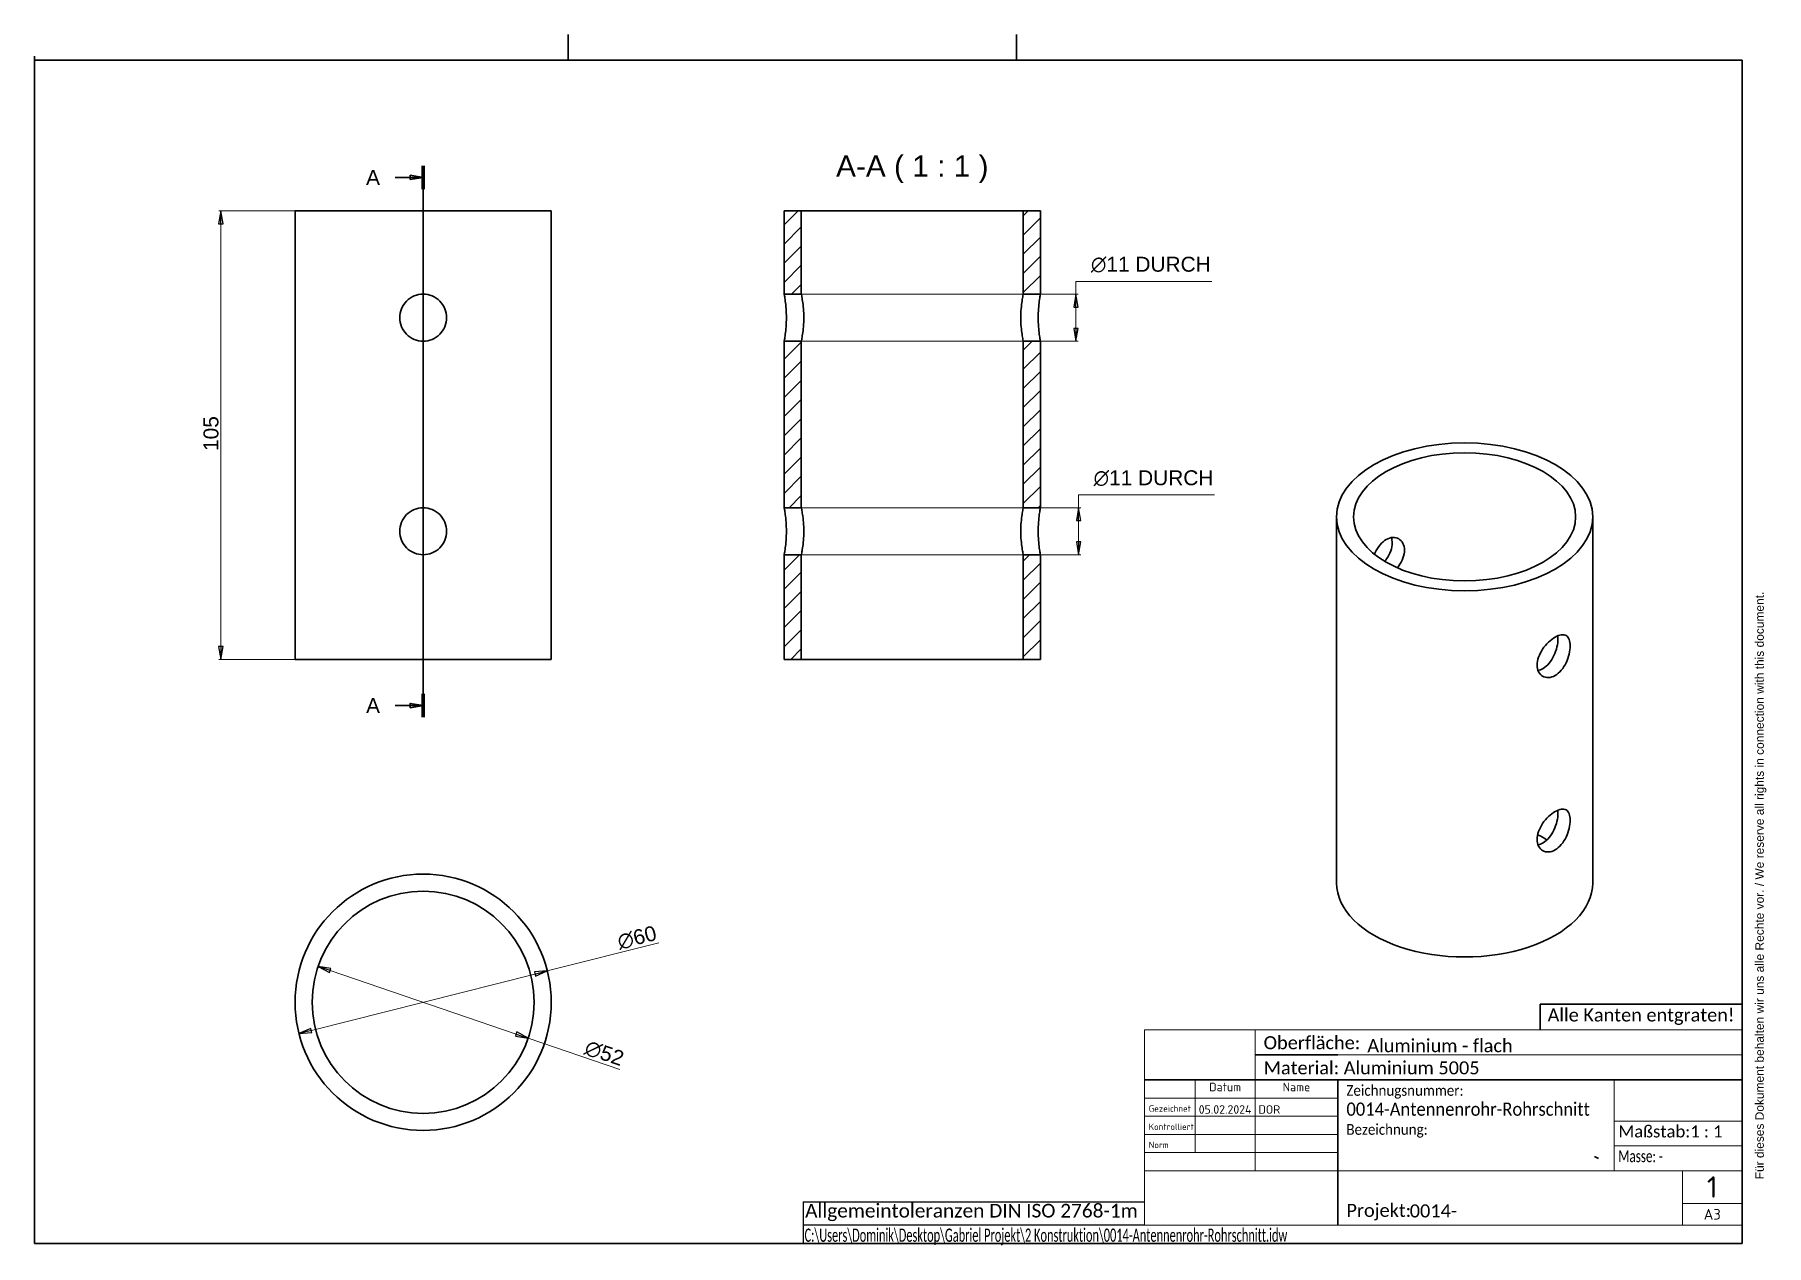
# Model space of a CAD drawing. Header units: millimetres. Extents: x 10 to 416, y 10 to 293.
import ezdxf
from ezdxf.enums import TextEntityAlignment as Align

# ---------------------------------------------------------------- set-up
doc = ezdxf.new("R2010")
doc.units = ezdxf.units.MM
for name, color, linetype, lineweight in [('AM_0', 7, 'Continuous', 35), ('AM_10', 7, 'Continuous', 35), ('AM_6', 7, 'Continuous', 35), ('Schriftkopf', 7, 'Continuous', 9)]:
    doc.layers.add(name, color=color, linetype=linetype, lineweight=lineweight)
for name, color, linetype, lineweight, true_color in [('AM_5', 3, 'Continuous', 25, 0x00ff00), ('AM_8', 1, 'Continuous', 25, 0xff0000), ('Skizziergeometrie(Böma)', 179, 'Continuous', 30, 0x262659), ('Symbole(Böma)', 179, 'Continuous', 15, 0x262659)]:
    doc.layers.add(name, color=color, linetype=linetype, lineweight=lineweight, true_color=true_color)
doc.styles.add('Böma', font='calibri.ttf')
doc.styles.add('Textstil10', font='isocpeur.ttf')
doc.styles.add('Textstil11', font='isocpeur.ttf')
doc.styles.add('Textstil8', font='isocpeur.ttf')
doc.styles.add('Textstil9', font='isocpeur.ttf')
doc.styles.add('Textstil97', font='calibri.ttf', dxfattribs={"width": 0.6})
doc.styles.add('WEC-3_5', font='arial.ttf')
doc.styles.add('WEC-5', font='arial.ttf')
doc.dimstyles.new('WEC_BEM', dxfattribs={"dimtxt": 3.5, "dimasz": 3, "dimexe": 0.5, "dimexo": 0, "dimgap": 0.5, "dimtad": 1, "dimrnd": 1e-08, "dimtxsty": 'WEC-3_5', "dimblk": 'Filled-1', "dimcen": 0.09, "dimdle": 12, "dimclrd": 256, "dimclre": 256, "dimclrt": 7, "dimadec": 1, "dimazin": 2, "dimtfac": 0.571429, "dimtdec": 3, "dimtmove": 0, "dimatfit": 3, "dimldrblk": 'Filled-1', "dimfxl": 1, "dimtolj": 1, "dimlwd": 15, "dimlwe": 15, "dimarcsym": 0})
pattern_1 = [(45, (0, 0), (-2.245064, 2.245064), [])]

# ---------------------------------------------------------------- blocks, each defined once
blk = doc.blocks.new('Ränder A3')
at = {"layer": 'Skizziergeometrie(Böma)'}
for p, q in [((10, 287), (410, 287)), ((10, 287), (10, 10)), ((410, 287), (410, 10)), ((375.42, 30.34), (376.34, 29.9)), ((410, 10), (10, 10))]:
    blk.add_line(p, q, dxfattribs=at)
at = {"layer": 'Symbole(Böma)', "color": 179, "true_color": 0x262659, "insert": (413.07, 25), "char_height": 2, "width": 146.4494, "attachment_point": 1, "rotation": 90, "style": 'Böma'}
blk.add_mtext('\\fArial|b0|i0;{\\H2.0000;Für dieses Dokument behalten wir uns alle Rechte vor. / We reserve all rights in connection with this document.}', dxfattribs=at)
blk = doc.blocks.new('Schriftfelder Böma Projekt')
at = {"layer": 'AM_0', "lineweight": 18}
for p, q in [((328.4, 127.9), (328.4, 106.65)), ((328.4, 118.25), (358.4, 118.25)), ((328.4, 112.45), (358.4, 112.45))]:
    blk.add_line(p, q, dxfattribs=at)
at = {"layer": 'AM_0', "lineweight": 25}
for p, q in [((138.4, 99.4), (218.4, 99.4)), ((138.4, 99.4), (138.4, 89.65)), ((218.4, 93.9), (138.4, 93.9)), ((138.4, 89.65), (218.4, 89.65))]:
    blk.add_line(p, q, dxfattribs=at)
at = {"layer": 'Schriftkopf', "lineweight": 9}
blk.add_line((358.4, 139.65), (218.4, 139.65), dxfattribs=at)
at = {"layer": 'Schriftkopf'}
for p, q in [((218.4, 93.9), (218.4, 139.65)), ((244.3, 127.9), (244.3, 139.65)), ((358.4, 89.65), (358.4, 139.65)), ((263.7, 133.77), (358.4, 133.77)), ((230.3, 110.9), (230.3, 127.9)), ((244.3, 106.65), (244.3, 127.9)), ((218.4, 123.65), (263.7, 123.65)), ((218.4, 119.4), (263.7, 119.4)), ((218.4, 115.15), (263.7, 115.15)), ((218.4, 110.9), (263.7, 110.9)), ((218.4, 106.65), (358.4, 106.65)), ((344.4, 93.9), (344.4, 106.65)), ((344.4, 99.02), (358.4, 99.02)), ((218.4, 93.9), (263.7, 93.9)), ((263.7, 93.9), (358.4, 93.9)), ((218.4, 89.65), (358.4, 89.65))]:
    blk.add_line(p, q, dxfattribs=at)
at = {"layer": 'Skizziergeometrie(Böma)'}
for p, q in [((311.05, 145.65), (311.05, 139.65)), ((311.05, 145.65), (358.4, 145.65)), ((358.4, 139.65), (358.4, 145.67)), ((263.7, 133.77), (244.3, 133.77)), ((218.4, 127.9), (358.4, 127.9)), ((263.7, 93.9), (263.7, 127.9))]:
    blk.add_line(p, q, dxfattribs=at)
at = {"layer": 'AM_6', "color": 7, "insert": (138.9, 98.9), "char_height": 3.2, "attachment_point": 1, "style": 'WEC-3_5'}
blk.add_mtext('\\fCalibri|b0|i0;{\\H3.2000;Allgemeintoleranzen DIN ISO 2768-1m}', dxfattribs=at)
at = {"layer": 'Schriftkopf', "style": 'Textstil11'}
for s, p in [('Datum', (237.3, 124.65)), ('Name', (254, 124.65))]:
    blk.add_text(s, height=2, dxfattribs=at).set_placement(p, align=Align.BOTTOM_CENTER)
at = {"layer": 'Schriftkopf', "style": 'Textstil10'}
for s, p in [('Gezeichnet', (219.4, 120)), ('Kontrolliert', (219.4, 115.75)), ('Norm', (219.4, 111.5))]:
    blk.add_text(s, height=1.5, dxfattribs=at).set_placement(p, align=Align.BOTTOM_LEFT)
at = {"layer": 'Schriftkopf'}
for tag, p, height, style in [('ERSTELLUNGSDATUM_001', (231.1, 120), 2, 'Textstil11'), ('AUTOR_001', (245.1, 120), 2, 'Textstil11'), ('Blattnummer_001', (350.15, 100.34), 5, 'Textstil8'), ('Blattgröße_001', (349.4, 95.21), 2.5, 'Textstil9')]:
    blk.add_attdef(tag, p, '', height=height, dxfattribs=dict(at, style=style))
at = {"layer": 'Schriftkopf', "style": 'Textstil11'}
for tag, p in [('KONTROLLDATUM', (231.3, 115.75)), ('KONTROLLIERT_VON', (245.3, 115.75)), ('GENEHM.DAT._KONSTR.', (231.3, 111.5)), ('KONSTR._GEN._VON', (245.3, 111.5))]:
    blk.add_attdef(tag, text='', height=2, dxfattribs=at).set_placement(p, align=Align.BOTTOM_LEFT)
at = {"layer": 'Symbole(Böma)', "color": 179, "true_color": 0x262659, "attachment_point": 1, "style": 'Böma'}
for s, insert, char_height in [('Alle Kanten entgraten!', (312.83, 144.65), 3.05), ('\\fCalibri|b0|i0;Oberfläche: ', (246.3, 138.15), 3.05), ('Material: Aluminium 5005', (246.3, 132.27), 3.05), ('\\fCalibri|b0|i0;{\\H2.8000;Maßstab:1 : 1}', (329.4, 117.25), 2.8), ('Projekt:', (265.7, 98.9), 3.05)]:
    blk.add_mtext(s, dxfattribs=dict(at, insert=insert, char_height=char_height))
at = {"layer": 'Symbole(Böma)', "color": 179, "true_color": 0x262659, "insert": (265.7, 126.7), "char_height": 3.05, "attachment_point": 1, "line_spacing_factor": 0.978242, "style": 'Böma'}
blk.add_mtext('{\\H0.81967x;\\W0.9;Zeichnugsnummer:\\P\\H1.24x;0014-Antennenrohr-Rohrschnitt\\H1.12903x;\\P\\H0.71429x;Bezeichnung:\\H1.24x;\\P}', dxfattribs=at)
at = {"layer": 'Symbole(Böma)', "color": 179, "true_color": 0x262659, "insert": (329.4, 111.46), "char_height": 2.8, "width": 41.4313, "attachment_point": 1, "style": 'Böma'}
blk.add_mtext('\\fCalibri|b0|i0;\\W0.70;{\\H2.8000;Masse: -}', dxfattribs=at)
at = {"layer": 'Symbole(Böma)', "color": 179, "true_color": 0x262659, "style": 'Böma'}
for tag, p in [('DARSTELLUNG_001', (270.6, 134.41)), ('PROJEKT_001', (280.53, 95.72))]:
    blk.add_attdef(tag, p, '', height=3.05, dxfattribs=at)
blk.add_attdef('Kunde', text='', height=3.05, dxfattribs=at).set_placement((308.7, 98.8), align=Align.TOP_LEFT)
at = {"layer": 'Symbole(Böma)', "color": 179, "true_color": 0x262659, "style": 'Textstil97', "width": 0.6}
blk.add_attdef('DATEINAME_UND_PFAD_001', (138.76, 90.01), '', height=3.1, dxfattribs=at)
blk = doc.blocks.new('Faltmarken_A3')
at = {"layer": 'Skizziergeometrie(Böma)'}
for p, q in [((125, 0), (125, 6)), ((230, 0), (230, 6)), ((0, 0), (0, 1))]:
    blk.add_line(p, q, dxfattribs=at)
blk = doc.blocks.new('2DTransSchnitt0')
at = {"layer": 'AM_10', "linetype": 'Continuous'}
for p, q in [((101.01, 259.57), (98.01, 260.07)), ((98.01, 260.07), (98.01, 259.07)), ((101.01, 262.29), (101.01, 133.19)), ((94.42, 259.57), (98.01, 259.57)), ((98.01, 259.57), (101.01, 259.57)), ((98.01, 259.07), (101.01, 259.57)), ((94.42, 135.91), (98.01, 135.91)), ((101.01, 135.91), (98.01, 136.41)), ((98.01, 136.41), (98.01, 135.41)), ((98.01, 135.91), (101.01, 135.91)), ((98.01, 135.41), (101.01, 135.91))]:
    blk.add_line(p, q, dxfattribs=at)
at = {"layer": 'AM_10', "linetype": 'Continuous', "lineweight": 70}
for p, q in [((101.01, 262.29), (101.01, 256.85)), ((101.01, 138.63), (101.01, 133.19))]:
    blk.add_line(p, q, dxfattribs=at)
at = {"layer": 'AM_10', "linetype": 'Continuous', "flags": 128}
for points in [[(98.01, 259.07), (101.01, 259.57), (98.01, 260.07), (98.01, 259.07)], [(98.01, 135.41), (101.01, 135.91), (98.01, 136.41), (98.01, 135.41)]]:
    blk.add_lwpolyline(points, dxfattribs=at)
at = {"layer": 'AM_10'}
for points in [[(98.01, 259.07), (101.01, 259.57), (98.01, 260.07), (98.01, 259.07)], [(98.01, 135.41), (101.01, 135.91), (98.01, 136.41), (98.01, 135.41)]]:
    blk.add_solid(points, dxfattribs=at)
at = {"layer": 'AM_10', "char_height": 3.5, "attachment_point": 7, "style": 'WEC-3_5'}
for insert in [(87.64, 257.82), (87.64, 134.16)]:
    blk.add_mtext('A', dxfattribs=dict(at, insert=insert))
blk = doc.blocks.new('Filled-1')
at = {"color": 0}
for p, q in [((0, 0), (-1, 0.17)), ((-1, 0.17), (-1, -0.17)), ((-1, 0), (0, 0)), ((-1, -0.17), (0, 0))]:
    blk.add_line(p, q, dxfattribs=at)
at = {"color": 0, "flags": 128}
blk.add_lwpolyline([(-1, -0.17), (0, 0), (-1, 0.17), (-1, -0.17)], dxfattribs=at)
at = {"color": 0}
blk.add_solid([(-1, -0.17), (0, 0), (-1, 0.17), (-1, -0.17)], dxfattribs=at)
blk = doc.blocks.new('*D20')
at = {"layer": 'AM_5', "linetype": 'Continuous', "lineweight": 15, "transparency": 16777216}
for p, q in [((130.1, 73.78), (156.25, 80.38)), ((74.83, 59.84), (127.19, 73.05))]:
    blk.add_line(p, q, dxfattribs=at)
at = {"layer": 'Defpoints', "color": 0, "linetype": 'Continuous', "transparency": 16777216}
for p in [(130.1, 73.78), (71.92, 59.1)]:
    blk.add_point(p, dxfattribs=at)
at = {"layer": 'AM_5', "linetype": 'Continuous', "lineweight": 15, "transparency": 16777216, "xscale": 3, "yscale": 3, "zscale": 3}
for p, rotation in [((130.1, 73.78), 14.15758426670808), ((71.92, 59.1), 194.1575842667081)]:
    blk.add_blockref('Filled-1', p, dxfattribs=dict(at, rotation=rotation))
at = {"layer": 'AM_5', "color": 7, "linetype": 'Continuous', "lineweight": 18, "transparency": 16777216, "insert": (146.18, 82.24), "char_height": 3.5, "attachment_point": 1, "rotation": 14.1576, "style": 'WEC-3_5'}
blk.add_mtext('\\A1;∅60', dxfattribs=at)
blk = doc.blocks.new('*D21')
at = {"layer": 'AM_5', "linetype": 'Continuous', "lineweight": 15, "transparency": 16777216}
for p, q in [((79.25, 73.87), (122.78, 59.01)), ((125.62, 58.04), (147.09, 50.72))]:
    blk.add_line(p, q, dxfattribs=at)
at = {"layer": 'Defpoints', "color": 0, "linetype": 'Continuous', "transparency": 16777216}
for p in [(76.41, 74.84), (125.62, 58.04)]:
    blk.add_point(p, dxfattribs=at)
at = {"layer": 'AM_5', "linetype": 'Continuous', "lineweight": 15, "transparency": 16777216, "xscale": 3, "yscale": 3, "zscale": 3}
for p, rotation in [((76.41, 74.84), 161.1549984722519), ((125.62, 58.04), 341.1549984722519)]:
    blk.add_blockref('Filled-1', p, dxfattribs=dict(at, rotation=rotation))
at = {"layer": 'AM_5', "color": 7, "linetype": 'Continuous', "lineweight": 18, "transparency": 16777216, "insert": (139.68, 57.76), "char_height": 3.5, "attachment_point": 1, "rotation": 341.155, "style": 'WEC-3_5'}
blk.add_mtext('\\A1;∅52', dxfattribs=at)
blk = doc.blocks.new('*D22')
at = {"layer": 'AM_5', "linetype": 'Continuous', "lineweight": 15, "transparency": 16777216}
for p, q in [((189.6, 232.23), (254.44, 232.23)), ((285.78, 235.23), (253.94, 235.23)), ((253.94, 235.23), (253.94, 232.23)), ((253.94, 229.23), (253.94, 224.23)), ((189.6, 221.23), (254.44, 221.23))]:
    blk.add_line(p, q, dxfattribs=at)
at = {"layer": 'Defpoints', "color": 0, "linetype": 'Continuous', "transparency": 16777216}
for p in [(189.6, 232.23), (189.6, 221.23), (253.94, 221.23)]:
    blk.add_point(p, dxfattribs=at)
at = {"layer": 'AM_5', "linetype": 'Continuous', "lineweight": 15, "transparency": 16777216, "xscale": 3, "yscale": 3, "zscale": 3}
for p, rotation in [((253.94, 232.23), 90), ((253.94, 221.23), 270)]:
    blk.add_blockref('Filled-1', p, dxfattribs=dict(at, rotation=rotation))
at = {"layer": 'AM_5', "color": 7, "linetype": 'Continuous', "lineweight": 18, "transparency": 16777216, "insert": (257.44, 241), "char_height": 3.5, "attachment_point": 1, "style": 'WEC-3_5'}
blk.add_mtext('\\A1;{\\fAIGDT|b0|i0;\\ln}\\fArial|b0|i0;{\\H3.5000;11}\\fArial|b0|i0;{\\H3.5000; DURCH}', dxfattribs=at)
blk = doc.blocks.new('*D23')
at = {"layer": 'AM_5', "linetype": 'Continuous', "lineweight": 15, "transparency": 16777216}
for p, q in [((286.41, 185.23), (254.57, 185.23)), ((254.57, 185.23), (254.57, 182.23)), ((189.6, 182.23), (255.07, 182.23)), ((254.57, 179.23), (254.57, 174.23)), ((189.6, 171.23), (255.07, 171.23))]:
    blk.add_line(p, q, dxfattribs=at)
at = {"layer": 'Defpoints', "color": 0, "linetype": 'Continuous', "transparency": 16777216}
for p in [(189.6, 182.23), (189.6, 171.23), (254.57, 171.23)]:
    blk.add_point(p, dxfattribs=at)
at = {"layer": 'AM_5', "linetype": 'Continuous', "lineweight": 15, "transparency": 16777216, "xscale": 3, "yscale": 3, "zscale": 3}
for p, rotation in [((254.57, 182.23), 90), ((254.57, 171.23), 270)]:
    blk.add_blockref('Filled-1', p, dxfattribs=dict(at, rotation=rotation))
at = {"layer": 'AM_5', "color": 7, "linetype": 'Continuous', "lineweight": 18, "transparency": 16777216, "insert": (258.07, 191), "char_height": 3.5, "attachment_point": 1, "style": 'WEC-3_5'}
blk.add_mtext('\\A1;{\\fAIGDT|b0|i0;\\ln}\\fArial|b0|i0;{\\H3.5000;11}\\fArial|b0|i0;{\\H3.5000; DURCH}', dxfattribs=at)
blk = doc.blocks.new('*D24')
at = {"layer": 'AM_5', "linetype": 'Continuous', "lineweight": 15, "transparency": 16777216}
for p, q in [((71.01, 251.73), (53.12, 251.73)), ((53.62, 248.73), (53.62, 149.73)), ((71.01, 146.73), (53.12, 146.73))]:
    blk.add_line(p, q, dxfattribs=at)
at = {"layer": 'Defpoints', "color": 0, "linetype": 'Continuous', "transparency": 16777216}
for p in [(71.01, 251.73), (53.62, 146.73), (71.01, 146.73)]:
    blk.add_point(p, dxfattribs=at)
at = {"layer": 'AM_5', "linetype": 'Continuous', "lineweight": 15, "transparency": 16777216, "xscale": 3, "yscale": 3, "zscale": 3}
for p, rotation in [((53.62, 251.73), 90), ((53.62, 146.73), 270)]:
    blk.add_blockref('Filled-1', p, dxfattribs=dict(at, rotation=rotation))
at = {"layer": 'AM_5', "color": 7, "linetype": 'Continuous', "lineweight": 18, "transparency": 16777216, "insert": (49.55, 195.52), "char_height": 3.5, "attachment_point": 1, "rotation": 90, "style": 'WEC-3_5'}
blk.add_mtext('\\A1;105', dxfattribs=at)

msp = doc.modelspace()

# ---------------------------------------------------------------- hatches: boundary and pattern name
at = {"layer": 'AM_8'}
h = msp.add_hatch(dxfattribs=at)
h.set_pattern_fill('ANSI31', color=256, scale=25.4, style=0)
h.set_pattern_definition(pattern_1)
h.paths.add_polyline_path([(185.599, 232.232), (189.599, 232.232), (189.599, 251.732), (185.599, 251.732)])
h = msp.add_hatch(dxfattribs=at)
h.set_pattern_fill('ANSI31', color=256, scale=25.4, style=0)
h.set_pattern_definition(pattern_1)
h.paths.add_polyline_path([(241.599, 232.232), (245.599, 232.232), (245.599, 251.732), (241.599, 251.732)])
h = msp.add_hatch(dxfattribs=at)
h.set_pattern_fill('ANSI31', color=256, scale=25.4, style=0)
h.set_pattern_definition(pattern_1)
h.paths.add_polyline_path([(189.599, 221.232), (185.599, 221.232), (185.599, 182.232), (189.599, 182.232)])
h = msp.add_hatch(dxfattribs=at)
h.set_pattern_fill('ANSI31', color=256, scale=25.4, style=0)
h.set_pattern_definition(pattern_1)
h.paths.add_polyline_path([(245.599, 221.232), (241.599, 221.232), (241.599, 182.232), (245.599, 182.232)])
h = msp.add_hatch(dxfattribs=at)
h.set_pattern_fill('ANSI31', color=256, scale=25.4, style=0)
h.set_pattern_definition(pattern_1)
h.paths.add_polyline_path([(189.599, 171.232), (185.599, 171.232), (185.599, 146.732), (189.599, 146.732)])
h = msp.add_hatch(dxfattribs=at)
h.set_pattern_fill('ANSI31', color=256, scale=25.4, style=0)
h.set_pattern_definition(pattern_1)
h.paths.add_polyline_path([(245.599, 171.232), (241.599, 171.232), (241.599, 146.732), (245.599, 146.732)])

# ---------------------------------------------------------------- linework, layer by layer
at = {"layer": 'AM_0'}
for p, q in [((131.013, 251.732), (71.013, 251.732)), ((71.013, 146.732), (71.013, 251.732)), ((131.013, 146.732), (131.013, 251.732)), ((189.599, 251.732), (185.599, 251.732)), ((185.599, 251.732), (185.599, 232.232)), ((189.599, 232.232), (189.599, 251.732)), ((189.599, 251.732), (241.599, 251.732)), ((245.599, 251.732), (241.599, 251.732)), ((241.599, 251.732), (241.599, 232.232)), ((245.599, 232.232), (245.599, 251.732)), ((185.599, 232.232), (189.599, 232.232)), ((241.599, 232.232), (245.599, 232.232)), ((189.599, 221.232), (185.599, 221.232)), ((185.599, 221.232), (185.599, 182.232)), ((189.599, 182.232), (189.599, 221.232)), ((245.599, 221.232), (241.599, 221.232)), ((241.599, 221.232), (241.599, 182.232)), ((245.599, 182.232), (245.599, 221.232)), ((185.599, 182.232), (189.599, 182.232)), ((241.599, 182.232), (245.599, 182.232)), ((314.984, 94.368), (314.984, 180.1)), ((374.984, 94.368), (374.984, 180.1)), ((189.599, 171.232), (185.599, 171.232)), ((185.599, 171.232), (185.599, 146.732)), ((189.599, 146.732), (189.599, 171.232)), ((245.599, 171.232), (241.599, 171.232)), ((241.599, 171.232), (241.599, 146.732)), ((245.599, 146.732), (245.599, 171.232)), ((131.013, 146.732), (71.013, 146.732)), ((185.599, 146.732), (189.599, 146.732)), ((189.599, 146.732), (241.599, 146.732)), ((241.599, 146.732), (245.599, 146.732))]:
    msp.add_line(p, q, dxfattribs=at)
for radius in [30, 26]:
    msp.add_circle((101.013, 66.442), radius, dxfattribs=at)
for major_axis in [(30, 0), (26, 0)]:
    msp.add_ellipse((344.984, 180.1), major_axis=major_axis, ratio=0.5773503, dxfattribs=at)
for major_axis, start_param, end_param in [((26, 0), 0.7350311, 0.8534323), ((-30, 0), 0, 3.1415927)]:
    msp.add_ellipse((344.984, 94.368), major_axis=major_axis, ratio=0.5773503, start_param=start_param, end_param=end_param, dxfattribs=at)
for points, knots in [([(101.013, 221.232), (100.32, 221.232), (99.583, 221.371), (98.228, 221.933), (97.611, 222.356), (96.636, 223.331), (96.213, 223.948), (95.651, 225.303), (95.513, 226.04), (95.513, 227.425), (95.651, 228.162), (96.213, 229.516), (96.636, 230.134), (97.611, 231.109), (98.228, 231.532), (99.583, 232.094), (100.32, 232.232), (101.013, 232.232)], [0.830734, 0.830734, 0.830734, 0.830734, 1.0384135, 1.0384135, 1.2460929, 1.2460929, 1.4537805, 1.4537805, 1.6614681, 1.6614681, 1.8691557, 1.8691557, 2.0768433, 2.0768433, 2.2845227, 2.2845227, 2.4922021, 2.4922021, 2.4922021, 2.4922021]), ([(101.013, 232.232), (101.705, 232.232), (102.442, 232.094), (103.797, 231.532), (104.414, 231.109), (105.389, 230.134), (105.812, 229.516), (106.374, 228.162), (106.513, 227.425), (106.513, 226.732), (106.513, 226.04), (106.374, 225.303), (105.812, 223.948), (105.389, 223.331), (104.414, 222.356), (103.797, 221.933), (102.442, 221.371), (101.705, 221.232), (101.013, 221.232)], [2.4922021, 2.4922021, 2.4922021, 2.4922021, 2.6998816, 2.6998816, 2.907561, 2.907561, 3.1152486, 3.1152486, 3.3229362, 3.3229362, 3.3229362, 3.5306238, 3.5306238, 3.7383114, 3.7383114, 3.9459908, 3.9459908, 4.1536702, 4.1536702, 4.1536702, 4.1536702]), ([(186.108, 226.732), (186.108, 227.425), (186.081, 228.162), (185.984, 229.516), (185.916, 230.134), (185.789, 231.109), (185.721, 231.532), (185.626, 232.094), (185.599, 232.232), (185.599, 232.232)], [0, 0, 0, 0, 0.20768759, 0.20768759, 0.41537519, 0.41537519, 0.62305462, 0.62305462, 0.83073404, 0.83073404, 0.83073404, 0.83073404]), ([(189.599, 232.232), (189.599, 232.232), (189.63, 232.093), (189.74, 231.531), (189.818, 231.108), (189.965, 230.134), (190.044, 229.517), (190.156, 228.163), (190.187, 227.425), (190.187, 226.732)], [2.4942583, 2.4942583, 2.4942583, 2.4942583, 2.70210583, 2.70210583, 2.90995337, 2.90995337, 3.11781555, 3.11781555, 3.32567773, 3.32567773, 3.32567773, 3.32567773]), ([(241.011, 226.732), (241.011, 227.425), (241.042, 228.163), (241.154, 229.517), (241.233, 230.134), (241.38, 231.108), (241.458, 231.531), (241.569, 232.093), (241.599, 232.232), (241.599, 232.232)], [0, 0, 0, 0, 0.20786218, 0.20786218, 0.41572436, 0.41572436, 0.6235719, 0.6235719, 0.83141943, 0.83141943, 0.83141943, 0.83141943]), ([(245.599, 232.232), (245.599, 232.232), (245.573, 232.094), (245.477, 231.532), (245.41, 231.109), (245.282, 230.134), (245.214, 229.516), (245.118, 228.162), (245.091, 227.425), (245.091, 226.732), (245.091, 226.04), (245.118, 225.303), (245.214, 223.948), (245.282, 223.331), (245.41, 222.356), (245.477, 221.933), (245.573, 221.371), (245.599, 221.232), (245.599, 221.232)], [2.4922021, 2.4922021, 2.4922021, 2.4922021, 2.6998816, 2.6998816, 2.907561, 2.907561, 3.1152486, 3.1152486, 3.3229362, 3.3229362, 3.3229362, 3.5306238, 3.5306238, 3.7383114, 3.7383114, 3.9459908, 3.9459908, 4.1536702, 4.1536702, 4.1536702, 4.1536702]), ([(185.599, 221.232), (185.599, 221.232), (185.626, 221.371), (185.721, 221.933), (185.789, 222.356), (185.916, 223.331), (185.984, 223.948), (186.081, 225.303), (186.108, 226.04), (186.108, 226.732)], [2.49220213, 2.49220213, 2.49220213, 2.49220213, 2.69988156, 2.69988156, 2.90756098, 2.90756098, 3.11524858, 3.11524858, 3.32293617, 3.32293617, 3.32293617, 3.32293617]), ([(190.187, 226.732), (190.187, 226.039), (190.156, 225.302), (190.044, 223.947), (189.965, 223.33), (189.818, 222.356), (189.74, 221.933), (189.63, 221.371), (189.599, 221.232), (189.599, 221.232)], [0, 0, 0, 0, 0.20786218, 0.20786218, 0.41572436, 0.41572436, 0.6235719, 0.6235719, 0.83141943, 0.83141943, 0.83141943, 0.83141943]), ([(241.599, 221.232), (241.599, 221.232), (241.569, 221.371), (241.458, 221.933), (241.38, 222.356), (241.233, 223.33), (241.154, 223.947), (241.042, 225.302), (241.011, 226.039), (241.011, 226.732)], [2.4942583, 2.4942583, 2.4942583, 2.4942583, 2.70210583, 2.70210583, 2.90995337, 2.90995337, 3.11781555, 3.11781555, 3.32567773, 3.32567773, 3.32567773, 3.32567773]), ([(101.013, 171.232), (100.32, 171.232), (99.583, 171.371), (98.228, 171.933), (97.611, 172.356), (96.636, 173.331), (96.213, 173.948), (95.651, 175.303), (95.513, 176.04), (95.513, 177.425), (95.651, 178.162), (96.213, 179.516), (96.636, 180.134), (97.611, 181.109), (98.228, 181.532), (99.583, 182.094), (100.32, 182.232), (101.013, 182.232)], [0.830734, 0.830734, 0.830734, 0.830734, 1.0384135, 1.0384135, 1.2460929, 1.2460929, 1.4537805, 1.4537805, 1.6614681, 1.6614681, 1.8691557, 1.8691557, 2.0768433, 2.0768433, 2.2845227, 2.2845227, 2.4922021, 2.4922021, 2.4922021, 2.4922021]), ([(101.013, 182.232), (101.705, 182.232), (102.442, 182.094), (103.797, 181.532), (104.414, 181.109), (105.389, 180.134), (105.812, 179.516), (106.374, 178.162), (106.513, 177.425), (106.513, 176.732), (106.513, 176.04), (106.374, 175.303), (105.812, 173.948), (105.389, 173.331), (104.414, 172.356), (103.797, 171.933), (102.442, 171.371), (101.705, 171.232), (101.013, 171.232)], [2.4922021, 2.4922021, 2.4922021, 2.4922021, 2.6998816, 2.6998816, 2.907561, 2.907561, 3.1152486, 3.1152486, 3.3229362, 3.3229362, 3.3229362, 3.5306238, 3.5306238, 3.7383114, 3.7383114, 3.9459908, 3.9459908, 4.1536702, 4.1536702, 4.1536702, 4.1536702]), ([(186.108, 176.732), (186.108, 177.425), (186.081, 178.162), (185.984, 179.516), (185.916, 180.134), (185.789, 181.109), (185.721, 181.532), (185.626, 182.094), (185.599, 182.232), (185.599, 182.232)], [0, 0, 0, 0, 0.20768759, 0.20768759, 0.41537519, 0.41537519, 0.62305462, 0.62305462, 0.83073404, 0.83073404, 0.83073404, 0.83073404]), ([(189.599, 182.232), (189.599, 182.232), (189.63, 182.093), (189.74, 181.531), (189.818, 181.108), (189.965, 180.134), (190.044, 179.517), (190.156, 178.163), (190.187, 177.425), (190.187, 176.732)], [2.4942583, 2.4942583, 2.4942583, 2.4942583, 2.70210583, 2.70210583, 2.90995337, 2.90995337, 3.11781555, 3.11781555, 3.32567773, 3.32567773, 3.32567773, 3.32567773]), ([(241.011, 176.732), (241.011, 177.425), (241.042, 178.163), (241.154, 179.517), (241.233, 180.134), (241.38, 181.108), (241.458, 181.531), (241.569, 182.093), (241.599, 182.232), (241.599, 182.232)], [0, 0, 0, 0, 0.20786218, 0.20786218, 0.41572436, 0.41572436, 0.6235719, 0.6235719, 0.83141943, 0.83141943, 0.83141943, 0.83141943]), ([(245.599, 182.232), (245.599, 182.232), (245.573, 182.094), (245.477, 181.532), (245.41, 181.109), (245.282, 180.134), (245.214, 179.516), (245.118, 178.162), (245.091, 177.425), (245.091, 176.732), (245.091, 176.04), (245.118, 175.303), (245.214, 173.948), (245.282, 173.331), (245.41, 172.356), (245.477, 171.933), (245.573, 171.371), (245.599, 171.232), (245.599, 171.232)], [2.4922021, 2.4922021, 2.4922021, 2.4922021, 2.6998816, 2.6998816, 2.907561, 2.907561, 3.1152486, 3.1152486, 3.3229362, 3.3229362, 3.3229362, 3.5306238, 3.5306238, 3.7383114, 3.7383114, 3.9459908, 3.9459908, 4.1536702, 4.1536702, 4.1536702, 4.1536702]), ([(185.599, 171.232), (185.599, 171.232), (185.626, 171.371), (185.721, 171.933), (185.789, 172.356), (185.916, 173.331), (185.984, 173.948), (186.081, 175.303), (186.108, 176.04), (186.108, 176.732)], [2.49220213, 2.49220213, 2.49220213, 2.49220213, 2.69988156, 2.69988156, 2.90756098, 2.90756098, 3.11524858, 3.11524858, 3.32293617, 3.32293617, 3.32293617, 3.32293617]), ([(190.187, 176.732), (190.187, 176.039), (190.156, 175.302), (190.044, 173.947), (189.965, 173.33), (189.818, 172.356), (189.74, 171.933), (189.63, 171.371), (189.599, 171.232), (189.599, 171.232)], [0, 0, 0, 0, 0.20786218, 0.20786218, 0.41572436, 0.41572436, 0.6235719, 0.6235719, 0.83141943, 0.83141943, 0.83141943, 0.83141943]), ([(241.599, 171.232), (241.599, 171.232), (241.569, 171.371), (241.458, 171.933), (241.38, 172.356), (241.233, 173.33), (241.154, 173.947), (241.042, 175.302), (241.011, 176.039), (241.011, 176.732)], [2.4942583, 2.4942583, 2.4942583, 2.4942583, 2.70210583, 2.70210583, 2.90995337, 2.90995337, 3.11781555, 3.11781555, 3.32567773, 3.32567773, 3.32567773, 3.32567773]), ([(323.869, 171.342), (323.929, 171.488), (323.992, 171.631), (324.349, 172.397), (324.73, 173.026), (325.61, 174.083), (326.11, 174.51), (327.09, 175.076), (327.633, 175.251), (328.668, 175.3), (329.16, 175.175), (329.953, 174.717), (330.308, 174.354), (330.784, 173.432), (330.905, 172.873), (330.905, 172.307)], [2.032363, 2.032363, 2.032363, 2.032363, 2.0785632, 2.0785632, 2.2864108, 2.2864108, 2.4942583, 2.4942583, 2.7021058, 2.7021058, 2.9099534, 2.9099534, 3.1178156, 3.1178156, 3.3256777, 3.3256777, 3.3256777, 3.3256777]), ([(326.279, 169.674), (326.429, 169.862), (326.57, 170.053), (327.09, 170.815), (327.437, 171.464), (327.903, 172.76), (328.02, 173.408), (328.02, 173.973)], [2.8380204, 2.8380204, 2.8380204, 2.8380204, 2.90756098, 2.90756098, 3.11524858, 3.11524858, 3.32293617, 3.32293617, 3.32293617, 3.32293617]), ([(330.905, 172.307), (330.905, 171.742), (330.784, 171.096), (330.308, 169.806), (329.953, 169.162), (329.454, 168.449), (329.345, 168.303), (329.232, 168.158)], [0, 0, 0, 0, 0.20786218, 0.20786218, 0.41572436, 0.41572436, 0.46936503, 0.46936503, 0.46936503, 0.46936503]), ([(366.198, 142.95), (365.708, 142.667), (365.168, 142.49), (364.143, 142.435), (363.658, 142.556), (362.879, 143.006), (362.532, 143.365), (362.066, 144.281), (361.949, 144.837), (361.949, 145.968), (362.066, 146.616), (362.532, 147.912), (362.879, 148.561), (363.658, 149.702), (364.143, 150.272), (365.168, 151.245), (365.708, 151.649), (366.198, 151.931)], [0.830734, 0.830734, 0.830734, 0.830734, 1.0384135, 1.0384135, 1.2460929, 1.2460929, 1.4537805, 1.4537805, 1.6614681, 1.6614681, 1.8691557, 1.8691557, 2.0768433, 2.0768433, 2.2845227, 2.2845227, 2.4922021, 2.4922021, 2.4922021, 2.4922021]), ([(362.162, 144.137), (362.572, 144.207), (362.987, 144.362), (363.859, 144.866), (364.359, 145.293), (365.239, 146.349), (365.62, 146.978), (366.205, 148.232), (366.448, 148.941), (366.766, 150.322), (366.842, 150.993), (366.842, 151.559)], [2.33200304, 2.33200304, 2.33200304, 2.33200304, 2.4942583, 2.4942583, 2.70210583, 2.70210583, 2.90995337, 2.90995337, 3.11781555, 3.11781555, 3.32567773, 3.32567773, 3.32567773, 3.32567773]), ([(366.198, 151.931), (366.687, 152.214), (367.19, 152.412), (368.08, 152.546), (368.469, 152.48), (369.068, 152.134), (369.319, 151.83), (369.648, 150.993), (369.727, 150.459), (369.727, 149.893), (369.727, 149.328), (369.648, 148.659), (369.319, 147.284), (369.068, 146.579), (368.469, 145.333), (368.08, 144.708), (367.19, 143.657), (366.687, 143.232), (366.198, 142.95)], [2.4922021, 2.4922021, 2.4922021, 2.4922021, 2.6998816, 2.6998816, 2.907561, 2.907561, 3.1152486, 3.1152486, 3.3229362, 3.3229362, 3.3229362, 3.5306238, 3.5306238, 3.7383114, 3.7383114, 3.9459908, 3.9459908, 4.1536702, 4.1536702, 4.1536702, 4.1536702]), ([(366.198, 102.125), (365.708, 101.842), (365.168, 101.665), (364.143, 101.61), (363.658, 101.731), (362.879, 102.181), (362.532, 102.54), (362.066, 103.456), (361.949, 104.013), (361.949, 105.143), (362.066, 105.791), (362.532, 107.087), (362.879, 107.736), (363.658, 108.878), (364.143, 109.447), (365.168, 110.42), (365.708, 110.824), (366.198, 111.106)], [0.830734, 0.830734, 0.830734, 0.830734, 1.0384135, 1.0384135, 1.2460929, 1.2460929, 1.4537805, 1.4537805, 1.6614681, 1.6614681, 1.8691557, 1.8691557, 2.0768433, 2.0768433, 2.2845227, 2.2845227, 2.4922021, 2.4922021, 2.4922021, 2.4922021]), ([(362.162, 103.313), (362.572, 103.382), (362.987, 103.537), (363.859, 104.041), (364.359, 104.468), (365.239, 105.524), (365.62, 106.154), (366.205, 107.407), (366.448, 108.116), (366.766, 109.497), (366.842, 110.168), (366.842, 110.734)], [2.33200304, 2.33200304, 2.33200304, 2.33200304, 2.4942583, 2.4942583, 2.70210583, 2.70210583, 2.90995337, 2.90995337, 3.11781555, 3.11781555, 3.32567773, 3.32567773, 3.32567773, 3.32567773]), ([(366.198, 111.106), (366.687, 111.389), (367.19, 111.588), (368.08, 111.721), (368.469, 111.655), (369.068, 111.309), (369.319, 111.006), (369.648, 110.168), (369.727, 109.634), (369.727, 109.069), (369.727, 108.503), (369.648, 107.834), (369.319, 106.459), (369.068, 105.754), (368.469, 104.508), (368.08, 103.883), (367.19, 102.833), (366.687, 102.407), (366.198, 102.125)], [2.4922021, 2.4922021, 2.4922021, 2.4922021, 2.6998816, 2.6998816, 2.907561, 2.907561, 3.1152486, 3.1152486, 3.3229362, 3.3229362, 3.3229362, 3.5306238, 3.5306238, 3.7383114, 3.7383114, 3.9459908, 3.9459908, 4.1536702, 4.1536702, 4.1536702, 4.1536702])]:
    msp.add_open_spline(points, degree=3, knots=knots, dxfattribs=at)
for points in [[(328.02, 173.973), (328.02, 174.415), (327.948, 174.851), (327.806, 175.239)], [(366.842, 151.559), (366.842, 151.792), (366.829, 152.018), (366.803, 152.234)], [(366.842, 110.734), (366.842, 110.967), (366.829, 111.194), (366.803, 111.409)]]:
    msp.add_open_spline(points, degree=3, dxfattribs=at)

# ---------------------------------------------------------------- block references
for name, p in [('Faltmarken_A3', (10, 287)), ('Ränder A3', (0, 0))]:
    msp.add_blockref(name, p)
msp.add_blockref('Schriftfelder Böma Projekt', (51.6, -79.65)).add_auto_attribs({'Blattnummer_001': '1', 'Blattgröße_001': 'A3', 'ERSTELLUNGSDATUM_001': '05.02.2024', 'AUTOR_001': 'DOR', 'PROJEKT_001': '0014-', 'DARSTELLUNG_001': 'Aluminium - flach', 'DATEINAME_UND_PFAD_001': 'C:\\Users\\Dominik\\Desktop\\Gabriel Projekt\\2 Konstruktion\\0014-Antennenrohr-Rohrschnitt.idw'})
at = {"layer": 'AM_10'}
msp.add_blockref('2DTransSchnitt0', (0, 0), dxfattribs=at)

# ---------------------------------------------------------------- texts
at = {"layer": 'AM_6', "color": 7, "insert": (197.741, 258.232), "char_height": 5, "attachment_point": 7, "style": 'WEC-5'}
msp.add_mtext('A-A ( 1 : 1 )', dxfattribs=at)

# ---------------------------------------------------------------- dimensions: what is measured, and where the dimension line sits
at = {"layer": 'AM_5', "linetype": 'Continuous', "lineweight": 18}
dim = msp.add_linear_dim(base=(53.623, 146.732), p1=(71.013, 251.732), p2=(71.013, 146.732), angle=270, dimstyle='WEC_BEM', override={"dimgap": 0.5, "dimdec": 2, "dimtol": 0, "dimlim": 0, "dimtp": 0, "dimtm": 0, "dimtdec": 3, "dimtofl": 0, "dimatfit": 1}, dxfattribs=at)
dim.commit()
dim.dimension.update_dxf_attribs({"geometry": '*D24', "text_midpoint": (53.623, 199.232), "dimtype": 160})
for base, p1, p2, picture, middle in [((253.943, 221.232), (189.599, 232.232), (189.599, 221.232), '*D22', (254.082, 234.674)), ((254.572, 171.232), (189.599, 182.232), (189.599, 171.232), '*D23', (254.715, 184.941))]:
    dim = msp.add_linear_dim(base=base, p1=p1, p2=p2, angle=270, text='{\\fAIGDT|b0|i0;\\ln}\\fArial|b0|i0;{\\H3.5000;<>}\\fArial|b0|i0;{\\H3.5000; DURCH}', dimstyle='WEC_BEM', override={"dimgap": 0.5, "dimtih": 1, "dimtoh": 1, "dimdec": 2, "dimtol": 0, "dimlim": 0, "dimtp": 0, "dimtm": 0, "dimtdec": 3, "dimtofl": 0, "dimtmove": 1, "dimatfit": 2}, dxfattribs=at)
    dim.commit()
    dim.dimension.update_dxf_attribs({"geometry": picture, "text_midpoint": middle, "dimtype": 160})
for p1, p2, picture, middle in [((71.924, 59.104), (130.101, 73.779), '*D20', (151.496, 79.176)), ((76.406, 74.84), (125.619, 58.043), '*D21', (142.455, 52.297))]:
    dim = msp.add_diameter_dim_2p(p1=p1, p2=p2, dimstyle='WEC_BEM', override={"dimgap": 0.5, "dimdec": 2, "dimlfac": 1, "dimtol": 0, "dimlim": 0, "dimtp": 0, "dimtm": 0, "dimtdec": 3, "dimatfit": 2}, dxfattribs=at)
    dim.commit()
    dim.dimension.update_dxf_attribs({"geometry": picture, "text_midpoint": middle, "dimtype": 163})

doc.saveas('drawing.dxf')
